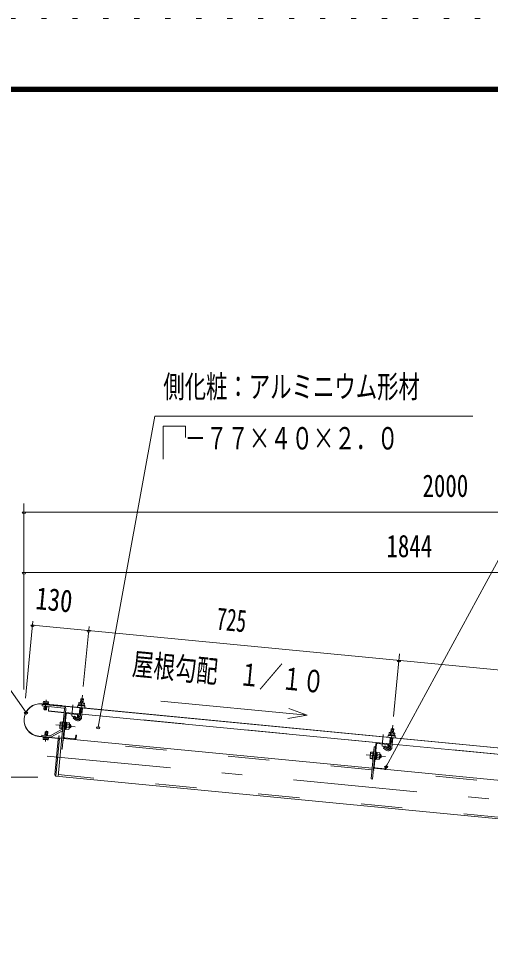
# Model space of a CAD drawing. Units: millimetres, scale not verified. Extents: x -25342 to 25343, y -10500 to 10500.
# Drawn here: x 15489 to 18234, y 5162 to 10500 of the extents above; entities that cross this region are included whole.
import ezdxf
from ezdxf.enums import TextEntityAlignment as Align

# ---------------------------------------------------------------- set-up
doc = ezdxf.new("R2010")
doc.units = ezdxf.units.MM
doc.header["$LTSCALE"] = 60
for name, pattern in [('USER2', [10, 4, -6]), ('USER3', [24, 12, -5, 2, -5]), ('USER4', [3, 0.5, -2.5])]:
    doc.linetypes.add(name, pattern=pattern)
for name, color, linetype, lineweight in [('0-6_2-02BOLD', 7, 'Continuous', 18), ('0-7_2-12HIDDEN', 3, 'USER2', 18), ('0-8_2-22CENTER', 3, 'USER3', 18), ('0-9_2-42THIN', 4, 'Continuous', 18), ('0-A_2-52DIM', 3, 'Continuous', 18), ('0-C_F-F1PAPER', 5, 'Continuous', 18), ('0-D_F-E_J_ADD', 5, 'USER4', 18)]:
    doc.layers.add(name, color=color, linetype=linetype, lineweight=lineweight)
doc.styles.add('ＭＳ ゴシック', font='')
doc.styles.get('ＭＳ ゴシック').set_extended_font_data('MS Gothic')

msp = doc.modelspace()

# ---------------------------------------------------------------- linework, layer by layer
at = {"layer": '0-6_2-02BOLD'}
for p, q in [((19549.54, 6141.83), (15625.93, 6519.63)), ((15640.11, 6518.26), (15639.77, 6514.65)), ((15640.89, 6523.45), (15641.73, 6532.15)), ((15654.7, 6513.21), (15655.04, 6516.82)), ((15655.27, 6522.08), (15656.1, 6530.78)), ((15667.13, 6512.01), (15667.49, 6515.62)), ((15667.37, 6514.38), (19549.41, 6140.58)), ((15847.39, 6512.36), (15848.61, 6525.11)), ((15866.39, 6546.8), (15851.46, 6548.23)), ((15864.77, 6523.56), (15863.55, 6510.81)), ((15652.23, 6487.21), (15653.94, 6505.24)), ((15757.47, 6490.26), (15719.75, 6098.44)), ((15757.47, 6490.25), (15746.41, 6375.47)), ((15766.65, 6460.37), (15753.81, 6326.98)), ((15843.07, 6461.05), (15763.43, 6468.71)), ((15829.74, 6458.31), (15771.02, 6463.97)), ((15841.25, 6442.23), (15846.54, 6497.13)), ((15858.88, 6468.85), (15843.96, 6470.29)), ((15861.47, 6495.69), (15856.19, 6440.78)), ((17647.22, 6287.32), (15858, 6459.61)), ((15753.08, 6444.59), (15761.04, 6443.83)), ((15806.33, 6436.62), (15822.2, 6425.3)), ((15833.34, 6453.94), (15831.71, 6437.02)), ((15744.06, 6371.94), (15673.98, 6334.38)), ((15677.76, 6327.32), (15745.27, 6363.51)), ((15743.3, 6384.74), (15731.35, 6385.9)), ((15733.14, 6404.57), (15745.1, 6403.42)), ((15763.62, 6387.19), (15769.08, 6391.69)), ((15769.56, 6396.66), (15764.1, 6392.17)), ((15782.63, 6380.96), (15768.18, 6382.35)), ((15769.98, 6401.02), (15784.42, 6399.64)), ((15789.28, 6379.7), (15791.19, 6399.6)), ((15720.17, 6319.43), (15607.69, 6330.25)), ((15607.81, 6331.5), (15720.3, 6320.67)), ((15641.69, 6322.95), (15640.86, 6314.25)), ((15655.22, 6312.89), (15656.05, 6321.58)), ((15749.05, 6319.4), (17545.25, 6146.45)), ((15757.4, 6322.62), (15816.13, 6316.96)), ((17645.41, 6268.5), (17650.69, 6323.4)), ((17651.54, 6338.64), (17652.77, 6351.39)), ((17665.63, 6321.97), (17660.34, 6267.06)), ((17668.93, 6349.83), (17667.7, 6337.08)), ((17557.24, 6270.87), (17565.19, 6270.1)), ((17557.96, 6153.26), (17570.8, 6286.64)), ((17575.17, 6290.24), (17633.9, 6284.58)), ((17663.04, 6295.12), (17648.11, 6296.57)), ((19451.37, 6113.6), (17662.15, 6285.89)), ((17535.5, 6212.17), (17547.45, 6211.02)), ((17549.25, 6229.7), (17537.3, 6230.85)), ((17570.3, 6239.59), (17566.31, 6239.98)), ((17567.78, 6213.46), (17573.24, 6217.96)), ((17573.71, 6222.94), (17568.26, 6218.44)), ((17575.11, 6237.37), (17570.12, 6237.85)), ((17572.34, 6208.62), (17586.78, 6207.23)), ((17588.58, 6225.91), (17574.13, 6227.3)), ((17589.48, 6235.25), (17575.04, 6236.64)), ((17590.92, 6232.08), (17589.48, 6235.25)), ((17553.21, 6145.68), (19349.41, 5972.73)), ((17620.29, 6143.24), (17561.56, 6148.89))]:
    msp.add_line(p, q, dxfattribs=at)
for points in [[(15626.05, 6520.87), (15742.26, 6509.68), (15742.14, 6508.44)], [(15753.74, 6503.67), (15627.32, 6515.84), (15626.55, 6507.88), (15752.97, 6495.71)], [(15661.23, 6531.56), (15636.83, 6533.89), (15634.54, 6532.84), (15633.71, 6524.14)], [(15661.23, 6531.56), (15663.28, 6530.1), (15662.46, 6521.4)], [(15871.63, 6510.03), (15872.86, 6522.78), (15870.81, 6524.23), (15842.82, 6526.93), (15840.53, 6525.89), (15839.3, 6513.15)], [(15849.35, 6526.31), (15851.46, 6548.23), (15852.83, 6549.36), (15865.26, 6548.16), (15866.39, 6546.8), (15864.28, 6524.86)], [(15639.01, 6506.68), (15637.29, 6488.64), (15639.55, 6485.92), (15649.5, 6484.96), (15652.23, 6487.21), (15637.29, 6488.64)], [(15755.36, 6468.36), (15663.78, 6477.17), (15666.37, 6504.05)], [(15765.43, 6489.49), (15743.07, 6257.19), (15735.11, 6257.95)], [(15745.99, 6412.76), (15734.04, 6413.92), (15732.02, 6411.08), (15729, 6379.73), (15730.44, 6376.56), (15742.4, 6375.41)], [(15746.14, 6372.55), (15742.16, 6372.93), (15746.23, 6415.24), (15750.21, 6414.86)], [(15758.08, 6371.4), (15762.06, 6371.02), (15766.14, 6413.32), (15762.16, 6413.7)], [(15765.97, 6411.58), (15770.95, 6411.1), (15767.22, 6372.28), (15762.23, 6372.75)], [(15767.29, 6373.01), (15781.72, 6371.62), (15783.75, 6374.45), (15786.77, 6405.81), (15785.33, 6408.97), (15770.88, 6410.36)], [(15830.91, 6437.51), (15815.04, 6448.83), (15806.33, 6436.62)], [(15831.71, 6437.02), (15835.69, 6436.64), (15837.32, 6453.56)], [(15657.63, 6335.11), (15659.65, 6356.4), (15644.73, 6357.82), (15642.69, 6336.55)], [(15644.73, 6357.82), (15647.45, 6360.07), (15657.4, 6359.12), (15659.65, 6356.4)], [(15786.21, 6400.08), (15791.19, 6399.6), (15794.57, 6395.51), (15793.36, 6383.07), (15789.28, 6379.7), (15784.3, 6380.18)], [(17675.78, 6336.31), (17677.01, 6349.06), (17674.96, 6350.52), (17646.97, 6353.21), (17644.68, 6352.17), (17643.46, 6339.42)], [(17653.5, 6352.58), (17655.62, 6374.51), (17670.55, 6373.08), (17668.44, 6351.14)], [(17655.62, 6374.51), (17656.98, 6375.64), (17669.42, 6374.44), (17670.55, 6373.08)], [(15671.14, 6333.81), (15625.29, 6338.22), (15624.52, 6330.25), (15670.38, 6325.84)], [(15663.24, 6320.9), (15662.41, 6312.2), (15660.11, 6311.15), (15635.72, 6313.48), (15633.67, 6314.94), (15634.5, 6323.64)], [(15728.65, 6321.37), (15720.47, 6314.62), (15700.56, 6107.82), (15707.3, 6099.64), (19510.21, 5733.46)], [(15707.3, 6099.64), (15728.65, 6321.37), (15741.1, 6320.17)], [(15723.02, 6322.91), (15724.1, 6334.11), (15725.34, 6334), (15724.27, 6322.8)], [(15820.5, 6320.56), (15822.13, 6337.48), (15826.11, 6337.1), (15824.48, 6320.18)], [(17566.82, 6287.02), (17547.22, 6083.47), (17539.26, 6084.23), (17557.23, 6270.87)], [(17635.07, 6263.79), (17619.2, 6275.11), (17610.49, 6262.9), (17626.36, 6251.58)], [(17637.5, 6280.22), (17635.87, 6263.3), (17639.85, 6262.91), (17641.48, 6279.83)], [(17546.55, 6201.68), (17534.6, 6202.84), (17533.16, 6206), (17536.18, 6237.36), (17538.19, 6240.19), (17550.15, 6239.04)], [(17554.37, 6241.13), (17550.39, 6241.51), (17546.31, 6199.21), (17550.29, 6198.82)], [(17570.3, 6239.59), (17566.22, 6197.29), (17562.24, 6197.67)], [(17566.39, 6199.04), (17571.36, 6198.56), (17575.11, 6237.37)], [(17590.92, 6232.08), (17587.9, 6200.73), (17585.88, 6197.89), (17571.44, 6199.29)], [(17588.45, 6206.45), (17593.43, 6205.97), (17595.34, 6225.88), (17590.37, 6226.36)], [(17593.43, 6205.97), (17597.52, 6209.34), (17598.72, 6221.79), (17595.34, 6225.88)], [(17628.64, 6146.45), (17630.27, 6163.37), (17626.28, 6163.75), (17624.65, 6146.84)]]:
    msp.add_lwpolyline(points, dxfattribs=at)
for points in [[(15663.64, 6521.29), (15663.26, 6517.3), (15632.14, 6520.27), (15632.53, 6524.25)], [(15835.56, 6513.5), (15835.18, 6509.53), (15874.99, 6505.69), (15875.37, 6509.67)], [(15664.8, 6324.77), (15664.43, 6320.79), (15633.31, 6323.75), (15633.7, 6327.73)], [(17639.72, 6339.78), (17639.33, 6335.8), (17679.15, 6331.96), (17679.53, 6335.94)]]:
    msp.add_lwpolyline(points, close=True, dxfattribs=at)
for centre, radius, start, end in [((15616.87, 6425.56), 95.75, 84.49997, 264.49997), ((15616.87, 6425.56), 94.5, 84.49997, 264.49997), ((15637.71, 6527.98), 5.79, 46.00594, 84.55217), ((15647.01, 6511.54), 21.27, 64.72084, 104.38129), ((15659.25, 6525.93), 5.79, 84.55217, 123.0836), ((15844, 6519.6), 7.19, 50.11574, 110.11574), ((15854.24, 6498.84), 26.87, 66.91203, 102.08795), ((15868.25, 6517.26), 7.19, 58.88425, 118.88425), ((15752.49, 6490.73), 5, 354.49998, 84.49997), ((15752.49, 6490.73), 13, 354.49998, 84.49997), ((15770.63, 6459.98), 8, 84.4973, 174.4973), ((15770.63, 6459.98), 4, 84.4973, 174.4973), ((15829.36, 6454.32), 8, 354.50143, 84.50122), ((15837.18, 6504.31), 5, 84.4998, 264.4998), ((15872.03, 6500.95), 5, 264.50061, 84.50061), ((15739.02, 6408.72), 7.19, 174.49905, 215.22588), ((15834.72, 6442.85), 21.56, 234.5, 354.5), ((15829.36, 6454.32), 4, 354.5092, 84.50122), ((15834.72, 6442.85), 6.57, 234.5, 354.5), ((15736.32, 6380.7), 7.19, 133.77223, 174.49905), ((15756.53, 6392.9), 26.15, 153.47365, 195.52446), ((15741.93, 6375.9), 4.5, 298.20261, 313.75566), ((15776.75, 6376.81), 7.19, 354.49905, 35.22588), ((15759.23, 6392.64), 26.15, 333.47365, 15.52446), ((15779.45, 6404.83), 7.19, 313.77223, 354.49905), ((17648.16, 6345.87), 7.19, 50.11574, 110.11574), ((17658.4, 6325.12), 26.87, 66.91203, 102.08795), ((15637.7, 6319.11), 5.79, 264.55217, 303.0836), ((15649.94, 6333.5), 21.27, 244.72084, 284.38129), ((15659.24, 6317.05), 5.79, 226.00594, 264.55217), ((15671.62, 6338.78), 13, 264.49997, 298.1879), ((15671.62, 6338.78), 5, 264.49997, 298.18448), ((15720.54, 6323.15), 3.75, 264.49997, 354.49997), ((15720.54, 6323.15), 2.5, 264.49997, 354.49997), ((15757.78, 6326.6), 8, 174.4973, 264.48845), ((15757.78, 6326.6), 4, 174.4973, 264.48845), ((15816.52, 6320.94), 8, 264.49953, 354.50208), ((15816.52, 6320.94), 4, 264.49953, 354.5092), ((17641.34, 6330.59), 5, 84.4998, 264.4998), ((17672.4, 6343.54), 7.19, 58.88425, 118.88425), ((17676.18, 6327.23), 5, 264.50061, 84.50061), ((17574.79, 6286.26), 8, 84.4973, 174.4973), ((17574.79, 6286.26), 4, 84.4973, 174.4973), ((17638.88, 6269.13), 21.56, 234.5, 354.5), ((17633.51, 6280.6), 4, 354.5092, 84.50122), ((17633.51, 6280.6), 8, 354.50143, 84.50122), ((17638.88, 6269.13), 6.57, 234.5, 354.5), ((17540.47, 6206.98), 7.19, 133.77223, 174.49905), ((17560.69, 6219.17), 26.15, 153.47365, 195.52446), ((17543.17, 6235), 7.19, 174.49905, 215.22588), ((17563.38, 6218.91), 26.15, 333.47365, 15.52446), ((17580.91, 6203.08), 7.19, 354.49905, 35.22588), ((17583.6, 6231.1), 7.19, 313.77223, 354.49905), ((17561.94, 6152.87), 8, 174.4973, 264.48845), ((17561.94, 6152.87), 4, 174.4973, 264.48845), ((17620.67, 6147.22), 8, 264.49953, 354.50208), ((17620.67, 6147.22), 4, 264.49953, 354.5092)]:
    msp.add_arc(centre, radius, start, end, dxfattribs=at)
at = {"layer": '0-7_2-12HIDDEN'}
for p, q in [((15755.48, 6469.6), (15663.9, 6478.42)), ((15843.19, 6462.29), (15763.55, 6469.95)), ((17647.34, 6288.57), (15858.12, 6460.85)), ((17544.24, 6136), (15748.05, 6308.95)), ((19451.49, 6114.85), (17662.27, 6287.13)), ((19511.22, 5743.91), (15720.75, 6108.89)), ((19348.39, 5962.27), (17552.21, 6135.23))]:
    msp.add_line(p, q, dxfattribs=at)
at = {"layer": '0-8_2-22CENTER'}
for p, q in [((15861.12, 6570.31), (15848.72, 6441.51)), ((15644.23, 6482.7), (15650.05, 6543.16)), ((15799.18, 6448.69), (15805.55, 6514.89)), ((15826.56, 6431.41), (15802.64, 6448.46)), ((15652.73, 6362.33), (15646.9, 6301.88)), ((15705.62, 6397.8), (15818.85, 6386.89)), ((17652.87, 6267.78), (17665.28, 6396.58)), ((17603.33, 6274.97), (17609.7, 6341.16)), ((17606.8, 6274.74), (17630.71, 6257.68)), ((15655.76, 6216.49), (19520.89, 5844.33)), ((17623.01, 6213.17), (17509.78, 6224.08))]:
    msp.add_line(p, q, dxfattribs=at)
for centre in [(15834.72, 6442.85), (17638.88, 6269.13)]:
    msp.add_arc(centre, 14.06, 234.5, 354.5, dxfattribs=at)
at = {"layer": '0-9_2-42THIN'}
for p, q in [((15642.11, 6518.07), (15641.76, 6514.45)), ((15652.71, 6513.4), (15653.06, 6517.01)), ((15852.83, 6549.36), (15850.59, 6526.19)), ((15863.04, 6524.98), (15865.27, 6548.16)), ((15641, 6506.49), (15639.1, 6486.46)), ((15650.04, 6485.41), (15651.95, 6505.43)), ((15843.51, 6465.64), (15845.2, 6470.17)), ((15845.2, 6470.17), (15847.78, 6497.01)), ((15644.69, 6336.35), (15646.9, 6359.63)), ((15657.86, 6358.58), (15655.64, 6335.3)), ((15784.54, 6382.67), (15792.01, 6381.95)), ((15793.44, 6396.88), (15785.97, 6397.6)), ((17656.98, 6375.64), (17654.75, 6352.46)), ((17667.19, 6351.26), (17669.42, 6374.44)), ((17588.69, 6208.94), (17596.16, 6208.22)), ((17597.6, 6223.15), (17590.13, 6223.87))]:
    msp.add_line(p, q, dxfattribs=at)
for points in [[(15860.23, 6495.81), (15857.64, 6468.97), (15858.44, 6464.2)], [(17647.67, 6291.92), (17649.36, 6296.44), (17651.94, 6323.28)], [(17664.38, 6322.09), (17661.8, 6295.25), (17662.6, 6290.48)]]:
    msp.add_lwpolyline(points, dxfattribs=at)
at = {"layer": '0-A_2-52DIM'}
for p, q in [((18731.19, 8189.93), (17627.31, 6156.37)), ((16459.97, 8131.37), (16459.97, 8066.98)), ((15521.19, 7682.47), (15521.19, 6603.74)), ((15531.19, 7632.46), (15511.19, 7632.46)), ((20521.19, 7632.46), (15521.19, 7632.46)), ((15531.19, 7282.46), (15511.19, 7282.46)), ((15521.19, 7282.47), (20521.19, 7282.47)), ((15530.34, 6551.99), (15573.56, 7000.9)), ((15581.27, 6977.09), (15561.27, 6977.09)), ((15571.27, 6977.09), (19505.57, 6598.25)), ((15865.91, 6620.08), (15899.55, 6969.51)), ((15907.27, 6945.7), (15887.27, 6945.7)), ((17670.07, 6446.36), (17705.01, 6809.3)), ((17711.42, 6771.97), (17691.42, 6771.97)), ((15543.14, 6470.46), (15523.14, 6470.46)), ((17166.94, 6454.21), (17055.98, 6435.64)), ((15962.64, 6384.25), (15942.64, 6384.25)), ((17637.31, 6156.37), (17617.31, 6156.37)), ((15602.82, 6094.92), (14043.69, 6094.92))]:
    msp.add_line(p, q, dxfattribs=at)
for points in [[(15952.64, 6384.25), (16281.19, 8189.93), (18131.19, 8189.93)], [(16459.97, 8131.37), (16331.19, 8131.37), (16331.19, 7939.93)], [(15533.14, 6470.46), (14881.19, 7394.93), (12281.19, 7394.93)], [(17061.56, 6493.61), (17166.94, 6454.21), (16317.36, 6536.01)]]:
    msp.add_lwpolyline(points, dxfattribs=at)
for centre in [(15521.19, 7632.46), (15521.19, 7282.46), (15571.27, 6977.09), (15897.27, 6945.7), (17701.42, 6771.97), (15533.14, 6470.46), (15952.64, 6384.25), (17627.31, 6156.37)]:
    msp.add_arc(centre, 10, 180, 0, dxfattribs=at)
at = {"layer": '0-C_F-F1PAPER'}
for points in [[(24842.6, -10000), (-3857.4, -10000), (-3857.4, 10100), (24842.6, 10100)], [(24840.1, -9997.5), (24840.1, 10097.5), (-3854.9, 10097.5), (-3854.9, -9997.5)], [(24837.6, -9995), (24837.6, 10095), (-3852.4, 10095), (-3852.4, -9995)], [(24835.1, -9992.5), (24835.1, 10092.5), (-3849.9, 10092.5), (-3849.9, -9992.5)], [(24832.6, -9990), (24832.6, 10090), (-3847.4, 10090), (-3847.4, -9990)], [(24830.1, -9987.5), (24830.1, 10087.5), (-3844.9, 10087.5), (-3844.9, -9987.5)], [(24827.6, -9985), (24827.6, 10085), (-3842.4, 10085), (-3842.4, -9985)], [(24825.1, -9982.5), (24825.1, 10082.5), (-3839.9, 10082.5), (-3839.9, -9982.5)], [(24822.6, -9980), (24822.6, 10080), (-3837.4, 10080), (-3837.4, -9980)], [(24820.1, -9977.5), (24820.1, 10077.5), (-3834.9, 10077.5), (-3834.9, -9977.5)], [(24817.6, -9975), (24817.6, 10075), (-3832.4, 10075), (-3832.4, -9975)]]:
    msp.add_lwpolyline(points, close=True, dxfattribs=at)
at = {"layer": '0-D_F-E_J_ADD'}
msp.add_lwpolyline([(25342.6, -10500), (-4357.4, -10500), (-4357.4, 10500), (25342.6, 10500)], close=True, dxfattribs=at)

# ---------------------------------------------------------------- texts
at = {"layer": '0-A_2-52DIM', "color": 7, "style": 'ＭＳ ゴシック'}
for s, width, p in [('側化粧：アルミニウム形材', 0.7, (16331.19, 8257.7)), ('\u3000－７７×４０×２．０', 0.7, (16331.19, 7957.69)), ('2000', 0.75, (17838.16, 7682.46)), ('1844', 0.75, (17628.64, 7332.46))]:
    msp.add_text(s, height=130.2, dxfattribs=dict(at, width=width)).set_placement(p, align=Align.BOTTOM_LEFT)
for s, width, p in [('130', 0.8, (15580.92, 7031.67)), ('725', 0.65, (16632.1, 6912.61)), ('屋根勾配\u3000１／１０', 0.7, (16142.82, 6649.91))]:
    msp.add_text(s, height=130.2, rotation=354.5, dxfattribs=dict(at, width=width)).set_placement(p, align=Align.BOTTOM_LEFT)

doc.saveas('drawing.dxf')
